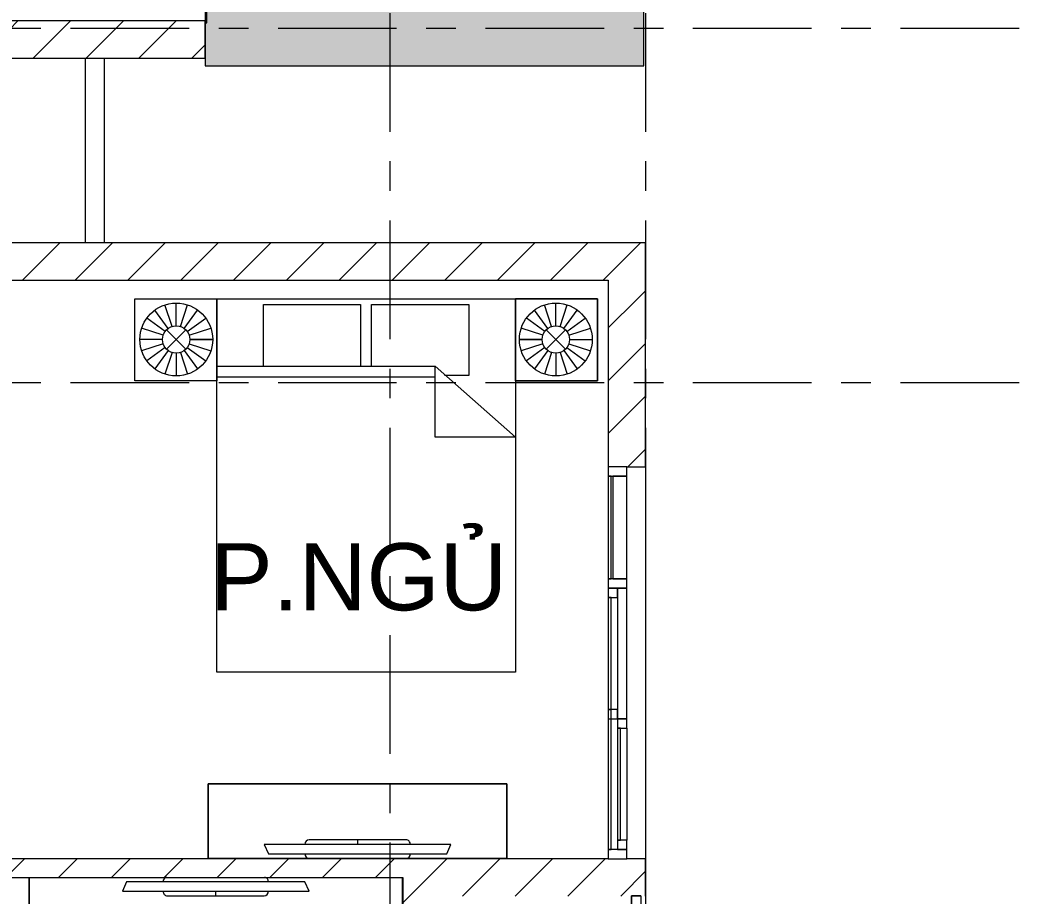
# Model space of a CAD drawing. Header units: millimetres. Extents: x -20144 to 117103, y -11426 to 48263.
# Drawn here: x 37649 to 43001, y 22200 to 26895 of the extents above; entities that cross this region are included whole.
import ezdxf

# ---------------------------------------------------------------- set-up
doc = ezdxf.new("R2010")
doc.units = ezdxf.units.MM
doc.linetypes.add('Grid Line', pattern=[22.225, 12.7, -3.175, 3.175, -3.175])
for name, color, linetype, lineweight in [('CHU', 181, 'Continuous', 5), ('CUA', 31, 'Continuous', 9), ('HATCH-TUONG', 152, 'Continuous', 9), ('NET CAT', 3, 'Continuous', 5), ('NET THAY 1', 41, 'Continuous', 5), ('NET-CAT', 3, 'Continuous', 9), ('NET-THAY', 2, 'Continuous', 15), ('THIET BI', 44, 'Continuous', 5), ('TRUC', 225, 'Continuous', 5)]:
    doc.layers.add(name, color=color, linetype=linetype, lineweight=lineweight)
doc.styles.add('Arial_4', font='arial.ttf', dxfattribs={"height": 360})
pattern_1 = [(45, (0, 0), (-141.42136, 141.42136), [])]

# ---------------------------------------------------------------- blocks, each defined once
blk = doc.blocks.new('ALC1807-ASCENT PLAZA-KET CAU 1_rvt-1-MẶT BẰNG TẦNG 5 ĐẾN TẦNG 22')
at = {"layer": 'NET CAT'}
blk.add_hatch(color=7, dxfattribs=at).paths.add_polyline_path([(40990.5, 26649.9), (40990.5, 27049.9), (38640.5, 27049.9), (38640.5, 26649.9), (40150.5, 26649.9)], flags=0)
at = {"layer": 'NET CAT', "color": 90, "lineweight": 13}
for p, q in [((38640.5, 27049.9), (38640.5, 26649.9)), ((40990.5, 26649.9), (40990.5, 27049.9)), ((38640.5, 26649.9), (40990.5, 26649.9))]:
    blk.add_line(p, q, dxfattribs=at)
blk = doc.blocks.new('X-GIUONG1 - X-GIUONG-V30-MẶT BẰNG TẦNG 5 ĐẾN TẦNG 22')
at = {"layer": 'THIET BI', "lineweight": 9}
for p, q in [((-800, 2000), (800, 2000)), ((-800, 0), (-800, 2000)), ((-800, 0), (-800, 2000)), ((-800, 2000), (800, 2000)), ((800, 2000), (800, 0)), ((800, 2000), (800, 0)), ((-800, 740), (-370, 740)), ((-370, 360), (-800, 740)), ((-370, 740), (-370, 360)), ((-1239, 439), (-800, 439)), ((-1239, 0), (-1239, 439)), ((-1239, 439), (-1239, 0)), ((-800, 439), (-1239, 439)), ((-800, 439), (-800, 0)), ((-800, 0), (-800, 439)), ((800, 439), (1239, 439)), ((800, 0), (800, 439)), ((800, 439), (1239, 439)), ((800, 0), (800, 439)), ((1239, 439), (1239, 0)), ((1239, 439), (1239, 0)), ((-1059.6, 276.6), (-1131.2, 375.2)), ((-1039.2, 287), (-1076.9, 402.9)), ((-1016.6, 290.5), (-1016.6, 412.5)), ((-993.9, 287), (-956.3, 402.9)), ((-973.5, 276.6), (-901.9, 375.2)), ((-550, 410), (-420, 410)), ((-550, 30), (-550, 410)), ((-370, 420), (800, 420)), ((973.5, 276.6), (901.9, 375.2)), ((993.9, 287), (956.3, 402.9)), ((1016.6, 290.5), (1016.6, 412.5)), ((1039.2, 287), (1076.9, 402.9)), ((1059.6, 276.6), (1131.2, 375.2)), ((-1075.8, 260.4), (-1174.4, 332.1)), ((-957.4, 260.4), (-858.7, 332.1)), ((800, 360), (-370, 360)), ((-30, 360), (-30, 30)), ((30, 30), (30, 360)), ((550, 360), (550, 30)), ((957.4, 260.4), (858.7, 332.1)), ((1075.8, 260.4), (1174.4, 332.1)), ((-1086.1, 240), (-1202.1, 277.7)), ((-1068.3, 269.1), (-964.8, 165.6)), ((-1068.3, 165.6), (-964.8, 269.1)), ((-947, 240), (-831, 277.7)), ((947, 240), (831, 277.7)), ((1068.3, 269.1), (964.8, 165.6)), ((1068.3, 165.6), (964.8, 269.1)), ((1086.1, 240), (1202.1, 277.7)), ((-1089.7, 217.4), (-1211.7, 217.4)), ((-943.4, 217.4), (-821.4, 217.4)), ((-821.4, 217.4), (-943.4, 217.4)), ((943.4, 217.4), (821.4, 217.4)), ((821.4, 217.4), (943.4, 217.4)), ((1089.7, 217.4), (1211.7, 217.4)), ((-1086.1, 194.8), (-1202.1, 157.1)), ((-1075.8, 174.4), (-1174.4, 102.7)), ((-957.4, 174.4), (-858.7, 102.7)), ((-947, 194.8), (-831, 157.1)), ((947, 194.8), (831, 157.1)), ((957.4, 174.4), (858.7, 102.7)), ((1075.8, 174.4), (1174.4, 102.7)), ((1086.1, 194.8), (1202.1, 157.1)), ((-1059.6, 158.2), (-1131.2, 59.5)), ((-1039.2, 147.8), (-1076.9, 31.8)), ((-1016.6, 144.2), (-1016.6, 22.2)), ((-993.9, 147.8), (-956.3, 31.8)), ((-973.5, 158.2), (-901.9, 59.5)), ((973.5, 158.2), (901.9, 59.5)), ((993.9, 147.8), (956.3, 31.8)), ((1016.6, 144.2), (1016.6, 22.2)), ((1039.2, 147.8), (1076.9, 31.8)), ((1059.6, 158.2), (1131.2, 59.5)), ((-800, 0), (-1239, 0)), ((-1239, 0), (-800, 0)), ((800, 0), (-800, 0)), ((800, 0), (-800, 0)), ((-30, 30), (-550, 30)), ((550, 30), (30, 30)), ((1239, 0), (800, 0)), ((1239, 0), (800, 0))]:
    blk.add_line(p, q, dxfattribs=at)
for centre, radius in [((-1016.6, 217.4), 195.1), ((1016.6, 217.4), 195.1), ((-1016.6, 217.4), 73.2), ((1016.6, 217.4), 73.2)]:
    blk.add_circle(centre, radius, dxfattribs=at)
blk = doc.blocks.new('X-TV1 - X-TV-V41-MẶT BẰNG TẦNG 5 ĐẾN TẦNG 22')
at = {"layer": 'THIET BI', "lineweight": 9}
for p, q in [((0, -400), (0, -1.4)), ((0, -1.4), (0, -400)), ((522.5, -25), (500, -75)), ((1477.5, -25), (522.5, -25)), ((1500, -75), (1477.5, -25)), ((2000, -1.4), (2000, -400)), ((2000, -400), (2000, -1.4)), ((500, -75), (1500, -75)), ((740, -100), (1260, -100)), ((1000, -100), (1000, -75)), ((2000, -400), (0, -400)), ((0, -400), (2000, -400))]:
    blk.add_line(p, q, dxfattribs=at)
for centre, start_param, end_param in [((740, -25), 0.148698, 1.570796), ((1260, -25), 4.712389, 6.134487), ((740, -75), 1.570796, 3.141593), ((1260, -75), 3.141593, 4.712389)]:
    blk.add_ellipse(centre, major_axis=(0, 25), ratio=0.9, start_param=start_param, end_param=end_param, dxfattribs=at)
blk = doc.blocks.new('X-TV1 - X-TV 4-202765-MẶT BẰNG TẦNG 5 ĐẾN TẦNG 22')
at = {"layer": 'THIET BI', "lineweight": 9}
for p, q in [((0, 0), (1600, 0)), ((0, -400), (0, 0)), ((0, 0), (0, -400)), ((1060, 0), (540, 0)), ((1600, 0), (1600, -400)), ((1600, -400), (1600, 0)), ((322.5, -25), (300, -75)), ((1277.5, -25), (322.5, -25)), ((1300, -75), (1277.5, -25)), ((300, -75), (1300, -75)), ((540, -100), (1060, -100)), ((800, -100), (800, -75)), ((1600, -400), (0, -400)), ((0, -400), (1600, -400))]:
    blk.add_line(p, q, dxfattribs=at)
for centre, start_param, end_param in [((540, -25), 0, 1.570796), ((1060, -25), 4.712389, 6.283185), ((540, -75), 1.570796, 3.141593), ((1060, -75), 3.141593, 4.712389)]:
    blk.add_ellipse(centre, major_axis=(0, 25), ratio=0.9, start_param=start_param, end_param=end_param, dxfattribs=at)
blk = doc.blocks.new('X-PHONG NGU 2 - X-PHONG NGU 2_Recovery_-60158-MẶT BẰNG TẦNG 5 ĐẾN TẦNG 22')
at = {"layer": 'CUA'}
for p, q in [((-1000, 0), (-1050, 0)), ((-1050, 0), (-1050, -100)), ((-450, 0), (-1000, 0)), ((-1000, 0), (-1000, -75)), ((-1000, -100), (-1000, 0)), ((-450, -75), (-450, 0)), ((-400, 0), (-450, 0)), ((-450, 0), (-450, -100)), ((300, 0), (-400, 0)), ((-400, 0), (-400, -50)), ((-400, -100), (-400, 0)), ((300, -50), (300, 0)), ((350, 0), (300, 0)), ((300, 0), (300, -50)), ((350, -50), (350, 0)), ((350, 0), (950, 0)), ((1000, 0), (950, 0)), ((950, 0), (950, -50)), ((1050, 0), (1000, 0)), ((1000, 0), (1000, -100)), ((1000, -50), (1000, 0)), ((1050, -100), (1050, 0)), ((-400, -50), (300, -50)), ((-350, -50), (-400, -50)), ((-400, -50), (-400, -100)), ((-350, -100), (-350, -50)), ((300, -50), (250, -50)), ((250, -50), (250, -100)), ((300, -50), (350, -50)), ((300, -100), (300, -50)), ((950, -35), (350, -35)), ((350, -35), (350, -50)), ((350, -50), (950, -50)), ((950, -50), (950, -35)), ((950, -50), (1000, -50)), ((-1050, -100), (-1000, -100)), ((-1000, -75), (-450, -75)), ((-450, -85), (-1000, -85)), ((-1000, -85), (-1000, -100)), ((-1000, -100), (-450, -100)), ((-450, -100), (-450, -85)), ((-450, -100), (-400, -100)), ((-400, -100), (-350, -100)), ((250, -85), (-350, -85)), ((-350, -85), (-350, -100)), ((-350, -100), (250, -100)), ((1000, -85), (250, -85)), ((250, -85), (250, -100)), ((250, -100), (250, -85)), ((250, -100), (1000, -100)), ((250, -100), (300, -100)), ((1000, -100), (1000, -85)), ((1000, -100), (1050, -100))]:
    blk.add_line(p, q, dxfattribs=at)
blk = doc.blocks.new('Top Rail Type - Top Rail_Internal_-227134-MẶT BẰNG TẦNG 5 ĐẾN TẦNG 22')
at = {"layer": 'NET THAY 1', "lineweight": 9}
for p, q in [((40925.5, 22201.3), (40975.5, 22201.3)), ((40925.5, 19274.9), (40925.5, 22201.3)), ((40975.5, 22201.3), (40975.5, 19274.9)), ((40975.5, 19274.9), (40925.5, 19274.9))]:
    blk.add_line(p, q, dxfattribs=at)
blk = doc.blocks.new('Top Rail Type - Top Rail_Internal_-V42-MẶT BẰNG TẦNG 5 ĐẾN TẦNG 22')
at = {"layer": 'NET THAY 1', "lineweight": 9}
for p, q in [((40975.5, 22201.3), (40925.5, 22201.3)), ((40925.5, 22201.3), (40925.5, 19274.9)), ((40975.5, 22201.3), (40975.5, 19274.9)), ((40975.5, 19274.9), (40925.5, 19274.9))]:
    blk.add_line(p, q, dxfattribs=at)

msp = doc.modelspace()

# ---------------------------------------------------------------- hatches: boundary and pattern name
at = {"layer": 'HATCH-TUONG'}
h = msp.add_hatch(dxfattribs=at)
h.set_pattern_fill('FP_2', color=256, style=0, pattern_type=2)
h.set_pattern_definition(pattern_1)
h.paths.add_polyline_path([(38640.5, 26689.9), (38640.5, 26889.9), (37592.7, 26889.9), (37592.7, 26689.9)], flags=0)
h = msp.add_hatch(dxfattribs=at)
h.set_pattern_fill('FP_2', color=256, style=0, pattern_type=2)
h.set_pattern_definition(pattern_1)
h.paths.add_polyline_path([(39000.5, 25499.9), (39000.5, 25699.9), (37600.5, 25699.9), (37600.5, 25499.9), (38781.2, 25499.9)], flags=0)
h = msp.add_hatch(dxfattribs=at)
h.set_pattern_fill('FP_2', color=256, style=0, pattern_type=2)
h.set_pattern_definition(pattern_1)
h.paths.add_polyline_path([(40800.5, 25499.9), (40800.5, 25699.9), (39000.5, 25699.9), (39000.5, 25499.9)], flags=0)
h = msp.add_hatch(dxfattribs=at)
h.set_pattern_fill('FP_2', color=256, style=0, pattern_type=2)
h.set_pattern_definition(pattern_1)
h.paths.add_polyline_path([(41000.5, 25399.9), (41000.5, 25699.9), (40800.5, 25699.9), (40800.5, 25399.9)], flags=0)
h = msp.add_hatch(dxfattribs=at)
h.set_pattern_fill('FP_2', color=256, style=0, pattern_type=2)
h.set_pattern_definition(pattern_1)
h.paths.add_polyline_path([(41000.5, 24499.9), (41000.5, 25399.9), (40800.5, 25399.9), (40800.5, 24499.9), (40900.5, 24499.9)], flags=0)
h = msp.add_hatch(dxfattribs=at)
h.set_pattern_fill('FP_2', color=256, style=0, pattern_type=2)
h.set_pattern_definition(pattern_1)
h.paths.add_polyline_path([(39700.5, 22299.9), (39700.5, 22399.9), (37548.2, 22399.9), (37548.2, 22299.9), (38781.2, 22299.9)], flags=0)
h.paths.add_polyline_path([(36648.2, 22299.9), (36648.2, 22399.9), (35840.5, 22399.9), (35840.5, 22299.9)], flags=0)
h = msp.add_hatch(dxfattribs=at)
h.set_pattern_fill('FP_2', color=256, style=0, pattern_type=2)
h.set_pattern_definition(pattern_1)
h.paths.add_polyline_path([(39700.5, 19599.9), (39900.5, 19599.9), (39900.5, 19649.9), (39700.5, 19649.9)], flags=0)
h.paths.add_polyline_path([(39900.5, 21849.9), (39900.5, 22399.9), (39700.5, 22399.9), (39700.5, 21849.9)], flags=0)
h = msp.add_hatch(dxfattribs=at)
h.set_pattern_fill('FP_2', color=256, style=0, pattern_type=2)
h.set_pattern_definition(pattern_1)
h.paths.add_polyline_path([(41000.5, 22199.9), (41000.5, 22399.9), (39900.5, 22399.9), (39900.5, 22199.9), (40546.4, 22199.9)], flags=0)

# ---------------------------------------------------------------- linework, layer by layer
at = {"layer": 'NET-CAT'}
for p, q in [((38640.5, 26889.9), (37592.7, 26889.9)), ((38640.5, 26689.9), (38640.5, 26889.9)), ((37592.7, 26689.9), (38640.5, 26689.9)), ((39000.5, 25699.9), (37600.5, 25699.9)), ((40800.5, 25699.9), (39000.5, 25699.9)), ((41000.5, 25699.9), (40800.5, 25699.9)), ((41000.5, 25399.9), (41000.5, 25699.9)), ((37600.5, 25499.9), (39000.5, 25499.9)), ((39000.5, 25499.9), (40800.5, 25499.9)), ((40800.5, 25499.9), (40800.5, 25399.9)), ((40800.5, 25399.9), (40800.5, 24499.9)), ((41000.5, 24499.9), (41000.5, 25399.9)), ((40900.5, 24499.9), (41000.5, 24499.9)), ((39700.5, 22399.9), (37548.2, 22399.9)), ((39900.5, 22399.9), (39700.5, 22399.9)), ((40800.5, 22399.9), (39900.5, 22399.9)), ((41000.5, 22399.9), (40900.5, 22399.9)), ((41000.5, 22199.9), (41000.5, 22399.9)), ((37548.2, 22299.9), (39700.5, 22299.9)), ((39700.5, 22299.9), (39700.5, 21849.9))]:
    msp.add_line(p, q, dxfattribs=at)
at = {"layer": 'NET-THAY', "lineweight": 9}
for p, q in [((38650.5, 26879.9), (38650.5, 27014.7)), ((38640.5, 26879.9), (38650.5, 26879.9)), ((38000.5, 25699.9), (38000.5, 26689.9)), ((38100.5, 26689.9), (38100.5, 25699.9)), ((41000.5, 24499.9), (41000.5, 22399.9))]:
    msp.add_line(p, q, dxfattribs=at)
at = {"layer": 'TRUC', "linetype": 'Grid Line', "ltscale": 50}
for p, q in [((39630.5, 43599.9), (39630.5, -7167.6)), ((41000.5, 43599.9), (41000.5, -4500.1)), ((43000.5, 26849.9), (-12092.4, 26849.9)), ((43000.5, 24949.9), (-14407, 24949.9))]:
    msp.add_line(p, q, dxfattribs=at)

# ---------------------------------------------------------------- block references
at = {"lineweight": 5}
msp.add_blockref('ALC1807-ASCENT PLAZA-KET CAU 1_rvt-1-MẶT BẰNG TẦNG 5 ĐẾN TẦNG 22', (0, 0), dxfattribs=at)
at = {"lineweight": 9}
for name, p, rotation in [('X-GIUONG1 - X-GIUONG-V30-MẶT BẰNG TẦNG 5 ĐẾN TẦNG 22', (39503, 25399.9), 180), ('X-PHONG NGU 2 - X-PHONG NGU 2_Recovery_-60158-MẶT BẰNG TẦNG 5 ĐẾN TẦNG 22', (40900.5, 23449.9), 270), ('X-TV1 - X-TV 4-202765-MẶT BẰNG TẦNG 5 ĐẾN TẦNG 22', (40257.9, 22401.3), 180)]:
    msp.add_blockref(name, p, dxfattribs=dict(at, rotation=rotation))
for name, p in [('X-TV1 - X-TV-V41-MẶT BẰNG TẦNG 5 ĐẾN TẦNG 22', (37698.2, 22301.3)), ('Top Rail Type - Top Rail_Internal_-227134-MẶT BẰNG TẦNG 5 ĐẾN TẦNG 22', (0, 0)), ('Top Rail Type - Top Rail_Internal_-V42-MẶT BẰNG TẦNG 5 ĐẾN TẦNG 22', (0, 0))]:
    msp.add_blockref(name, p, dxfattribs=at)

# ---------------------------------------------------------------- texts
at = {"layer": 'CHU', "color": 7, "lineweight": 30, "insert": (40260, 24091), "char_height": 360, "width": 1577.62, "attachment_point": 3, "line_spacing_factor": 0.936439, "style": 'Arial_4'}
msp.add_mtext('\\pt2540,5080,7620,10160,12700,15240,17780,20320,22860,25400,27940,30480,33020,35560,38100,40640,43180,45720,48260,50800,53340,55880,58420,60960,63500,66040,68580,71120,73660,76200,78740,81280;P.NGỦ', dxfattribs=at)

doc.saveas('drawing.dxf')
